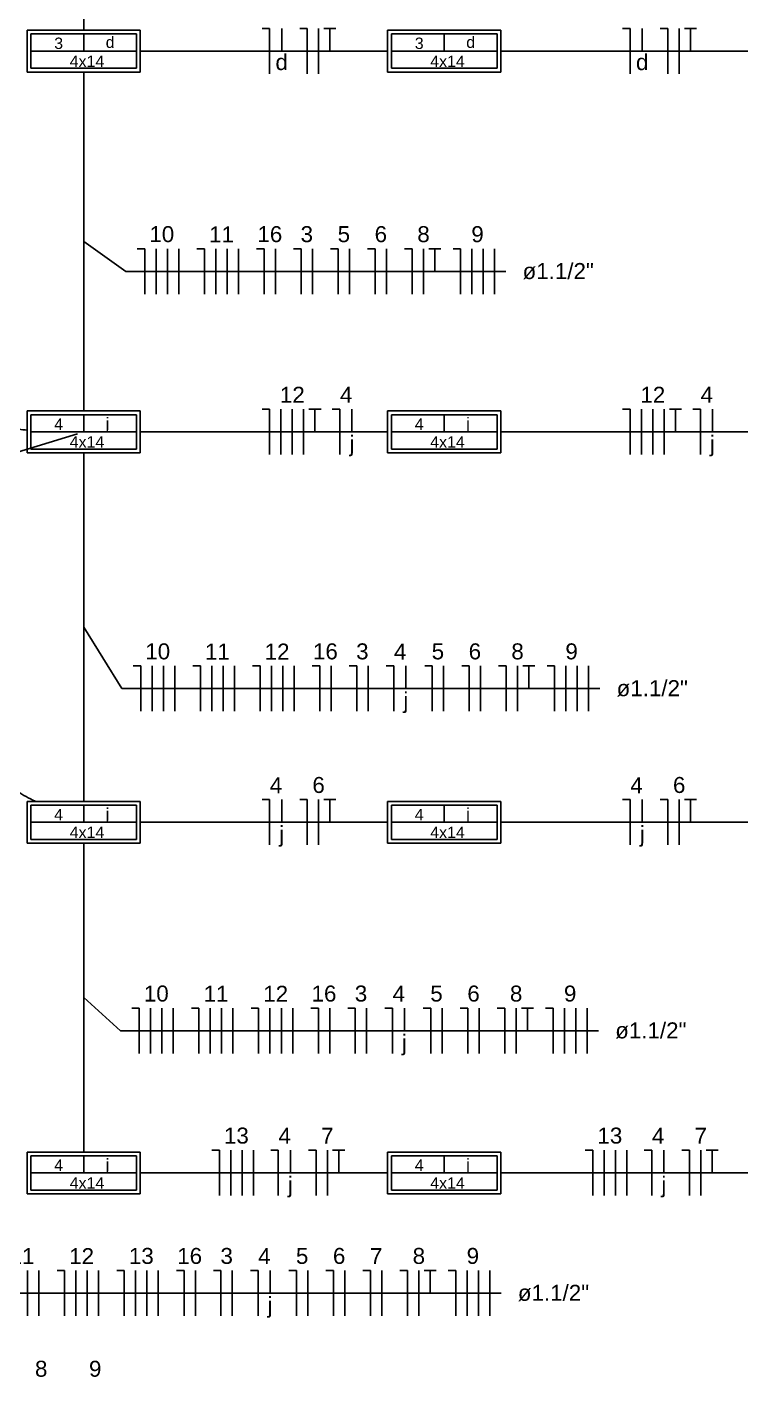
# Model space of a CAD drawing. Extents: x -47 to 87, y -70 to 0.
# Drawn here: x -20.36 to -9.23, y -49.19 to -28.34 of the extents above; entities that cross this region are included whole.
import ezdxf

# ---------------------------------------------------------------- set-up
doc = ezdxf.new("R2010")
doc.units = 0
doc.header["$MEASUREMENT"] = 0
for name, color, linetype in [('EL-CONDUTOS', 4, 'CONTINUOUS'), ('EL-FIOS', 9, 'CONTINUOUS'), ('EL-TEXTOS_FIOS', 7, 'CONTINUOUS'), ('EL-TEXTOS_PONTOS', 3, 'CONTINUOUS'), ('P-SIMBOL', 3, 'CONTINUOUS')]:
    doc.layers.add(name, color=color, linetype=linetype)
doc.styles.add('ARIAL', font='')
doc.styles.get('ARIAL').set_extended_font_data('Arial')

msp = doc.modelspace()

# ---------------------------------------------------------------- linework, layer by layer
at = {"layer": 'EL-CONDUTOS'}
msp.add_line((-19.579, -34.623), (-21.163, -35.112), dxfattribs=at)
at = {"layer": 'EL-CONDUTOS', "linetype": 'CONTINUOUS'}
for points, knots in [([(-19.483, -28.393), (-19.483, -28.319), (-19.483, -28.175), (-19.483, -27.965), (-19.483, -27.768), (-19.483, -27.582), (-19.483, -27.406), (-19.483, -27.239), (-19.483, -27.081), (-19.483, -26.93), (-19.483, -26.786), (-19.483, -26.647), (-19.483, -26.513), (-19.483, -26.383), (-19.483, -26.255), (-19.483, -26.13), (-19.483, -26.005), (-19.483, -25.88), (-19.483, -25.755), (-19.483, -25.627), (-19.483, -25.497), (-19.483, -25.363), (-19.483, -25.224), (-19.483, -25.08), (-19.483, -24.929), (-19.483, -24.771), (-19.483, -24.604), (-19.483, -24.428), (-19.483, -24.242), (-19.483, -24.045), (-19.483, -23.835), (-19.483, -23.691), (-19.483, -23.617)], [0, 0, 0, 0, 0.222149, 0.43127, 0.628294, 0.814151, 0.989772, 1.156087, 1.314027, 1.464523, 1.608504, 1.746902, 1.880647, 2.01067, 2.1379, 2.263269, 2.387708, 2.512146, 2.637514, 2.764743, 2.894764, 3.028506, 3.166901, 3.310879, 3.46137, 3.619306, 3.785615, 3.96123, 4.147081, 4.344098, 4.553212, 4.775352, 4.775352, 4.775352, 4.775352]), ([(-14.793, -28.713), (-14.848, -28.713), (-14.955, -28.713), (-15.112, -28.713), (-15.262, -28.713), (-15.405, -28.713), (-15.542, -28.713), (-15.674, -28.713), (-15.8, -28.713), (-15.922, -28.713), (-16.041, -28.713), (-16.156, -28.713), (-16.268, -28.713), (-16.378, -28.713), (-16.486, -28.713), (-16.593, -28.713), (-16.7, -28.713), (-16.807, -28.713), (-16.914, -28.713), (-17.022, -28.713), (-17.132, -28.713), (-17.244, -28.713), (-17.359, -28.713), (-17.478, -28.713), (-17.6, -28.713), (-17.726, -28.713), (-17.858, -28.713), (-17.995, -28.713), (-18.138, -28.713), (-18.288, -28.713), (-18.445, -28.713), (-18.552, -28.713), (-18.607, -28.713)], [0, 0, 0, 0, 0.164499, 0.321262, 0.470842, 0.613789, 0.750659, 0.882002, 1.008371, 1.13032, 1.248401, 1.363166, 1.475168, 1.58496, 1.693093, 1.800122, 1.906598, 2.013074, 2.120102, 2.228236, 2.338028, 2.45003, 2.564795, 2.682875, 2.804824, 2.931194, 3.062537, 3.199406, 3.342354, 3.491933, 3.648696, 3.813196, 3.813196, 3.813196, 3.813196]), ([(-9.227, -28.713), (-9.282, -28.713), (-9.389, -28.713), (-9.546, -28.713), (-9.695, -28.713), (-9.838, -28.713), (-9.976, -28.713), (-10.107, -28.713), (-10.234, -28.713), (-10.356, -28.713), (-10.474, -28.713), (-10.589, -28.713), (-10.701, -28.713), (-10.811, -28.713), (-10.919, -28.713), (-11.027, -28.713), (-11.133, -28.713), (-11.24, -28.713), (-11.347, -28.713), (-11.456, -28.713), (-11.565, -28.713), (-11.678, -28.713), (-11.793, -28.713), (-11.911, -28.713), (-12.033, -28.713), (-12.16, -28.713), (-12.291, -28.713), (-12.428, -28.713), (-12.571, -28.713), (-12.721, -28.713), (-12.878, -28.713), (-12.985, -28.713), (-13.04, -28.713)], [0, 0, 0, 0, 0.1645, 0.321263, 0.470842, 0.61379, 0.75066, 0.882004, 1.008374, 1.130324, 1.248405, 1.363171, 1.475174, 1.584967, 1.693102, 1.800132, 1.90661, 2.013088, 2.120119, 2.228255, 2.338049, 2.450054, 2.564822, 2.682906, 2.804859, 2.931233, 3.06258, 3.199454, 3.342406, 3.491991, 3.648759, 3.813264, 3.813264, 3.813264, 3.813264]), ([(-19.483, -34.273), (-19.483, -34.191), (-19.483, -34.033), (-19.483, -33.803), (-19.483, -33.586), (-19.483, -33.381), (-19.483, -33.188), (-19.483, -33.005), (-19.483, -32.832), (-19.483, -32.666), (-19.483, -32.508), (-19.483, -32.356), (-19.483, -32.21), (-19.483, -32.067), (-19.483, -31.927), (-19.483, -31.79), (-19.483, -31.654), (-19.483, -31.517), (-19.483, -31.38), (-19.483, -31.24), (-19.483, -31.098), (-19.483, -30.951), (-19.483, -30.799), (-19.483, -30.641), (-19.483, -30.476), (-19.483, -30.302), (-19.483, -30.119), (-19.483, -29.926), (-19.483, -29.721), (-19.483, -29.504), (-19.483, -29.274), (-19.483, -29.116), (-19.483, -29.034)], [0, 0, 0, 0, 0.244482, 0.47451, 0.691117, 0.895335, 1.088197, 1.270734, 1.44398, 1.608966, 1.766725, 1.918289, 2.064691, 2.206963, 2.346138, 2.483248, 2.619325, 2.755402, 2.892511, 3.031684, 3.173955, 3.320354, 3.471915, 3.629671, 3.794652, 3.967893, 4.150425, 4.34328, 4.547492, 4.764092, 4.994112, 5.238586, 5.238586, 5.238586, 5.238586]), ([(-20.355, -34.568), (-20.4, -34.563), (-20.486, -34.554), (-20.613, -34.537), (-20.733, -34.518), (-20.847, -34.495), (-20.956, -34.47), (-21.059, -34.443), (-21.157, -34.412), (-21.25, -34.379), (-21.338, -34.344), (-21.422, -34.305), (-21.502, -34.265), (-21.577, -34.221), (-21.649, -34.176), (-21.717, -34.128), (-21.782, -34.077), (-21.844, -34.024), (-21.903, -33.969), (-21.96, -33.911), (-22.014, -33.851), (-22.066, -33.789), (-22.116, -33.725), (-22.165, -33.658), (-22.212, -33.589), (-22.258, -33.518), (-22.304, -33.445), (-22.348, -33.37), (-22.392, -33.293), (-22.436, -33.214), (-22.48, -33.133), (-22.51, -33.078), (-22.524, -33.05)], [0, 0, 0, 0, 0.133419, 0.260811, 0.38251, 0.49886, 0.610214, 0.716934, 0.81939, 0.91796, 1.013029, 1.104986, 1.19422, 1.281123, 1.366079, 1.449466, 1.531648, 1.612977, 1.693783, 1.774376, 1.855044, 1.93605, 2.017633, 2.100009, 2.183371, 2.267893, 2.353728, 2.441015, 2.529878, 2.620428, 2.712768, 2.806995, 2.806995, 2.806995, 2.806995]), ([(-18.607, -34.594), (-18.552, -34.594), (-18.445, -34.594), (-18.288, -34.594), (-18.138, -34.594), (-17.995, -34.594), (-17.858, -34.594), (-17.726, -34.594), (-17.6, -34.594), (-17.478, -34.594), (-17.359, -34.594), (-17.244, -34.594), (-17.132, -34.594), (-17.022, -34.594), (-16.914, -34.594), (-16.807, -34.594), (-16.7, -34.594), (-16.593, -34.594), (-16.486, -34.594), (-16.378, -34.594), (-16.268, -34.594), (-16.156, -34.594), (-16.041, -34.594), (-15.922, -34.594), (-15.8, -34.594), (-15.674, -34.594), (-15.542, -34.594), (-15.405, -34.594), (-15.262, -34.594), (-15.112, -34.594), (-14.955, -34.594), (-14.848, -34.594), (-14.793, -34.594)], [0, 0, 0, 0, 0.164499, 0.321262, 0.470842, 0.613789, 0.750659, 0.882002, 1.008371, 1.13032, 1.248401, 1.363166, 1.475168, 1.58496, 1.693093, 1.800122, 1.906598, 2.013074, 2.120102, 2.228236, 2.338028, 2.45003, 2.564795, 2.682875, 2.804824, 2.931194, 3.062537, 3.199406, 3.342354, 3.491933, 3.648696, 3.813196, 3.813196, 3.813196, 3.813196]), ([(-13.04, -34.594), (-12.985, -34.594), (-12.878, -34.594), (-12.721, -34.594), (-12.571, -34.594), (-12.428, -34.594), (-12.291, -34.594), (-12.16, -34.594), (-12.033, -34.594), (-11.911, -34.594), (-11.793, -34.594), (-11.678, -34.594), (-11.565, -34.594), (-11.456, -34.594), (-11.347, -34.594), (-11.24, -34.594), (-11.133, -34.594), (-11.027, -34.594), (-10.919, -34.594), (-10.811, -34.594), (-10.701, -34.594), (-10.589, -34.594), (-10.474, -34.594), (-10.356, -34.594), (-10.234, -34.594), (-10.107, -34.594), (-9.976, -34.594), (-9.838, -34.594), (-9.695, -34.594), (-9.546, -34.594), (-9.389, -34.594), (-9.282, -34.594), (-9.227, -34.594)], [0, 0, 0, 0, 0.164505, 0.321274, 0.470858, 0.613811, 0.750684, 0.882032, 1.008405, 1.130358, 1.248442, 1.36321, 1.475215, 1.585009, 1.693145, 1.800176, 1.906654, 2.013132, 2.120162, 2.228297, 2.33809, 2.450093, 2.564859, 2.682941, 2.80489, 2.931261, 3.062604, 3.199474, 3.342422, 3.492001, 3.648765, 3.813264, 3.813264, 3.813264, 3.813264]), ([(-19.483, -40.305), (-19.483, -40.221), (-19.483, -40.058), (-19.483, -39.821), (-19.483, -39.597), (-19.483, -39.387), (-19.483, -39.188), (-19.483, -39), (-19.483, -38.821), (-19.483, -38.651), (-19.483, -38.488), (-19.483, -38.332), (-19.483, -38.181), (-19.483, -38.034), (-19.483, -37.891), (-19.483, -37.75), (-19.483, -37.609), (-19.483, -37.469), (-19.483, -37.328), (-19.483, -37.184), (-19.483, -37.038), (-19.483, -36.887), (-19.483, -36.731), (-19.483, -36.568), (-19.483, -36.398), (-19.483, -36.219), (-19.483, -36.031), (-19.483, -35.832), (-19.483, -35.621), (-19.483, -35.398), (-19.483, -35.161), (-19.483, -34.998), (-19.483, -34.914)], [0, 0, 0, 0, 0.251883, 0.488835, 0.711923, 0.922212, 1.12077, 1.308663, 1.486957, 1.656719, 1.819015, 1.974912, 2.125477, 2.271775, 2.414873, 2.555838, 2.695737, 2.835635, 2.976599, 3.119696, 3.265992, 3.416554, 3.572448, 3.73474, 3.904498, 4.082787, 4.270675, 4.469227, 4.679509, 4.90259, 5.139534, 5.391409, 5.391409, 5.391409, 5.391409]), ([(-20.233, -40.301), (-20.28, -40.277), (-20.371, -40.23), (-20.502, -40.155), (-20.627, -40.08), (-20.746, -40.003), (-20.858, -39.926), (-20.964, -39.847), (-21.065, -39.767), (-21.161, -39.686), (-21.251, -39.604), (-21.337, -39.522), (-21.418, -39.438), (-21.495, -39.353), (-21.568, -39.268), (-21.638, -39.182), (-21.705, -39.095), (-21.768, -39.007), (-21.829, -38.919), (-21.888, -38.83), (-21.945, -38.74), (-22, -38.65), (-22.053, -38.559), (-22.105, -38.468), (-22.157, -38.377), (-22.208, -38.284), (-22.258, -38.192), (-22.309, -38.099), (-22.36, -38.006), (-22.412, -37.912), (-22.465, -37.818), (-22.501, -37.756), (-22.519, -37.724)], [0, 0, 0, 0, 0.15676, 0.307872, 0.45371, 0.594644, 0.731044, 0.863271, 0.991684, 1.11663, 1.238447, 1.357462, 1.473988, 1.588323, 1.70075, 1.811533, 1.92092, 2.029141, 2.136409, 2.242918, 2.348849, 2.454365, 2.559617, 2.664745, 2.769879, 2.875142, 2.980649, 3.086515, 3.192853, 3.299775, 3.407398, 3.515847, 3.515847, 3.515847, 3.515847]), ([(-14.793, -40.625), (-14.848, -40.625), (-14.955, -40.625), (-15.112, -40.625), (-15.262, -40.625), (-15.405, -40.625), (-15.542, -40.625), (-15.674, -40.625), (-15.8, -40.625), (-15.922, -40.625), (-16.041, -40.625), (-16.156, -40.625), (-16.268, -40.625), (-16.378, -40.625), (-16.486, -40.625), (-16.593, -40.625), (-16.7, -40.625), (-16.807, -40.625), (-16.914, -40.625), (-17.022, -40.625), (-17.132, -40.625), (-17.244, -40.625), (-17.359, -40.625), (-17.478, -40.625), (-17.6, -40.625), (-17.726, -40.625), (-17.858, -40.625), (-17.995, -40.625), (-18.138, -40.625), (-18.288, -40.625), (-18.445, -40.625), (-18.552, -40.625), (-18.607, -40.625)], [0, 0, 0, 0, 0.164499, 0.321262, 0.470842, 0.613789, 0.750659, 0.882002, 1.008371, 1.13032, 1.248401, 1.363166, 1.475168, 1.58496, 1.693093, 1.800122, 1.906598, 2.013074, 2.120102, 2.228236, 2.338028, 2.45003, 2.564795, 2.682875, 2.804824, 2.931194, 3.062537, 3.199406, 3.342354, 3.491933, 3.648696, 3.813196, 3.813196, 3.813196, 3.813196]), ([(-9.227, -40.625), (-9.282, -40.625), (-9.389, -40.625), (-9.546, -40.625), (-9.695, -40.625), (-9.838, -40.625), (-9.976, -40.625), (-10.107, -40.625), (-10.234, -40.625), (-10.356, -40.625), (-10.474, -40.625), (-10.589, -40.625), (-10.701, -40.625), (-10.811, -40.625), (-10.919, -40.625), (-11.027, -40.625), (-11.133, -40.625), (-11.24, -40.625), (-11.347, -40.625), (-11.456, -40.625), (-11.565, -40.625), (-11.678, -40.625), (-11.793, -40.625), (-11.911, -40.625), (-12.033, -40.625), (-12.16, -40.625), (-12.291, -40.625), (-12.428, -40.625), (-12.571, -40.625), (-12.721, -40.625), (-12.878, -40.625), (-12.985, -40.625), (-13.04, -40.625)], [0, 0, 0, 0, 0.1645, 0.321263, 0.470842, 0.61379, 0.75066, 0.882004, 1.008374, 1.130324, 1.248405, 1.363171, 1.475174, 1.584967, 1.693102, 1.800132, 1.90661, 2.013088, 2.120119, 2.228255, 2.338049, 2.450054, 2.564822, 2.682906, 2.804859, 2.931233, 3.06258, 3.199454, 3.342406, 3.491991, 3.648759, 3.813264, 3.813264, 3.813264, 3.813264]), ([(-19.483, -45.721), (-19.483, -45.647), (-19.483, -45.503), (-19.483, -45.294), (-19.483, -45.096), (-19.483, -44.91), (-19.483, -44.734), (-19.483, -44.568), (-19.483, -44.409), (-19.483, -44.259), (-19.483, -44.114), (-19.483, -43.976), (-19.483, -43.842), (-19.483, -43.711), (-19.483, -43.584), (-19.483, -43.458), (-19.483, -43.333), (-19.483, -43.209), (-19.483, -43.083), (-19.483, -42.955), (-19.483, -42.825), (-19.483, -42.691), (-19.483, -42.552), (-19.483, -42.408), (-19.483, -42.257), (-19.483, -42.099), (-19.483, -41.932), (-19.483, -41.756), (-19.483, -41.57), (-19.483, -41.373), (-19.483, -41.163), (-19.483, -41.02), (-19.483, -40.946)], [0, 0, 0, 0, 0.222149, 0.43127, 0.628294, 0.814151, 0.989772, 1.156087, 1.314027, 1.464523, 1.608504, 1.746902, 1.880647, 2.01067, 2.1379, 2.263269, 2.387708, 2.512146, 2.637514, 2.764743, 2.894764, 3.028506, 3.166901, 3.310879, 3.46137, 3.619306, 3.785615, 3.96123, 4.147081, 4.344098, 4.553212, 4.775352, 4.775352, 4.775352, 4.775352]), ([(-18.607, -46.042), (-18.552, -46.042), (-18.445, -46.042), (-18.288, -46.042), (-18.138, -46.042), (-17.995, -46.042), (-17.858, -46.042), (-17.726, -46.042), (-17.6, -46.042), (-17.478, -46.042), (-17.359, -46.042), (-17.244, -46.042), (-17.132, -46.042), (-17.022, -46.042), (-16.914, -46.042), (-16.807, -46.042), (-16.7, -46.042), (-16.593, -46.042), (-16.486, -46.042), (-16.378, -46.042), (-16.268, -46.042), (-16.156, -46.042), (-16.041, -46.042), (-15.922, -46.042), (-15.8, -46.042), (-15.674, -46.042), (-15.542, -46.042), (-15.405, -46.042), (-15.262, -46.042), (-15.112, -46.042), (-14.955, -46.042), (-14.848, -46.042), (-14.793, -46.042)], [0, 0, 0, 0, 0.164499, 0.321262, 0.470842, 0.613789, 0.750659, 0.882002, 1.008371, 1.13032, 1.248401, 1.363166, 1.475168, 1.58496, 1.693093, 1.800122, 1.906598, 2.013074, 2.120102, 2.228236, 2.338028, 2.45003, 2.564795, 2.682875, 2.804824, 2.931194, 3.062537, 3.199406, 3.342354, 3.491933, 3.648696, 3.813196, 3.813196, 3.813196, 3.813196]), ([(-13.04, -46.042), (-12.985, -46.042), (-12.878, -46.042), (-12.721, -46.042), (-12.571, -46.042), (-12.428, -46.042), (-12.291, -46.042), (-12.16, -46.042), (-12.033, -46.042), (-11.911, -46.042), (-11.793, -46.042), (-11.678, -46.042), (-11.565, -46.042), (-11.456, -46.042), (-11.347, -46.042), (-11.24, -46.042), (-11.133, -46.042), (-11.027, -46.042), (-10.919, -46.042), (-10.811, -46.042), (-10.701, -46.042), (-10.589, -46.042), (-10.474, -46.042), (-10.356, -46.042), (-10.234, -46.042), (-10.107, -46.042), (-9.976, -46.042), (-9.838, -46.042), (-9.695, -46.042), (-9.546, -46.042), (-9.389, -46.042), (-9.282, -46.042), (-9.227, -46.042)], [0, 0, 0, 0, 0.164505, 0.321274, 0.470858, 0.613811, 0.750684, 0.882032, 1.008405, 1.130358, 1.248442, 1.36321, 1.475215, 1.585009, 1.693145, 1.800176, 1.906654, 2.013132, 2.120162, 2.228297, 2.33809, 2.450093, 2.564859, 2.682941, 2.80489, 2.931261, 3.062604, 3.199474, 3.342422, 3.492001, 3.648765, 3.813264, 3.813264, 3.813264, 3.813264])]:
    msp.add_open_spline(points, degree=3, knots=knots, dxfattribs=at)
at = {"layer": 'EL-FIOS'}
for p, q in [((-16.729, -28.363), (-16.613, -28.363)), ((-16.613, -29.063), (-16.613, -28.363)), ((-16.426, -28.713), (-16.426, -28.363)), ((-16.148, -28.363), (-16.031, -28.363)), ((-16.031, -29.063), (-16.031, -28.363)), ((-15.856, -29.063), (-15.856, -28.363)), ((-15.774, -28.363), (-15.588, -28.363)), ((-15.681, -28.713), (-15.681, -28.363)), ((-11.162, -28.363), (-11.046, -28.363)), ((-11.046, -29.063), (-11.046, -28.363)), ((-10.86, -28.713), (-10.86, -28.363)), ((-10.581, -28.363), (-10.464, -28.363)), ((-10.464, -29.063), (-10.464, -28.363)), ((-10.289, -29.063), (-10.289, -28.363)), ((-10.207, -28.363), (-10.021, -28.363)), ((-10.114, -28.713), (-10.114, -28.363)), ((-18.656, -31.766), (-18.539, -31.766)), ((-18.539, -32.466), (-18.539, -31.766)), ((-18.364, -32.466), (-18.364, -31.766)), ((-18.189, -32.466), (-18.189, -31.766)), ((-18.014, -32.466), (-18.014, -31.766)), ((-17.735, -31.766), (-17.618, -31.766)), ((-17.618, -32.466), (-17.618, -31.766)), ((-17.443, -32.466), (-17.443, -31.766)), ((-17.268, -32.466), (-17.268, -31.766)), ((-17.093, -32.466), (-17.093, -31.766)), ((-16.813, -31.766), (-16.697, -31.766)), ((-16.697, -32.466), (-16.697, -31.766)), ((-16.521, -32.466), (-16.521, -31.766)), ((-16.242, -31.766), (-16.125, -31.766)), ((-16.125, -32.466), (-16.125, -31.766)), ((-15.95, -32.466), (-15.95, -31.766)), ((-15.67, -31.766), (-15.554, -31.766)), ((-15.554, -32.466), (-15.554, -31.766)), ((-15.379, -32.466), (-15.379, -31.766)), ((-15.099, -31.766), (-14.982, -31.766)), ((-14.982, -32.466), (-14.982, -31.766)), ((-14.807, -32.466), (-14.807, -31.766)), ((-14.528, -31.766), (-14.411, -31.766)), ((-14.411, -32.466), (-14.411, -31.766)), ((-14.236, -32.466), (-14.236, -31.766)), ((-14.154, -31.766), (-13.968, -31.766)), ((-14.061, -32.116), (-14.061, -31.766)), ((-13.781, -31.766), (-13.665, -31.766)), ((-13.665, -32.466), (-13.665, -31.766)), ((-13.49, -32.466), (-13.49, -31.766)), ((-13.315, -32.466), (-13.315, -31.766)), ((-13.14, -32.466), (-13.14, -31.766)), ((-16.729, -34.244), (-16.613, -34.244)), ((-16.613, -34.944), (-16.613, -34.244)), ((-16.438, -34.944), (-16.438, -34.244)), ((-16.262, -34.944), (-16.262, -34.244)), ((-16.087, -34.944), (-16.087, -34.244)), ((-16.006, -34.244), (-15.819, -34.244)), ((-15.912, -34.594), (-15.912, -34.244)), ((-15.645, -34.244), (-15.528, -34.244)), ((-15.528, -34.944), (-15.528, -34.244)), ((-15.342, -34.594), (-15.342, -34.244)), ((-11.162, -34.244), (-11.046, -34.244)), ((-11.046, -34.944), (-11.046, -34.244)), ((-10.871, -34.944), (-10.871, -34.244)), ((-10.696, -34.944), (-10.696, -34.244)), ((-10.521, -34.944), (-10.521, -34.244)), ((-10.439, -34.244), (-10.252, -34.244)), ((-10.346, -34.594), (-10.346, -34.244)), ((-10.079, -34.244), (-9.962, -34.244)), ((-9.962, -34.944), (-9.962, -34.244)), ((-9.775, -34.594), (-9.775, -34.244)), ((-18.719, -38.211), (-18.603, -38.211)), ((-18.603, -38.911), (-18.603, -38.211)), ((-18.428, -38.911), (-18.428, -38.211)), ((-18.253, -38.911), (-18.253, -38.211)), ((-18.078, -38.911), (-18.078, -38.211)), ((-17.798, -38.211), (-17.681, -38.211)), ((-17.681, -38.911), (-17.681, -38.211)), ((-17.506, -38.911), (-17.506, -38.211)), ((-17.331, -38.911), (-17.331, -38.211)), ((-17.156, -38.911), (-17.156, -38.211)), ((-16.877, -38.211), (-16.76, -38.211)), ((-16.76, -38.911), (-16.76, -38.211)), ((-16.585, -38.911), (-16.585, -38.211)), ((-16.41, -38.911), (-16.41, -38.211)), ((-16.235, -38.911), (-16.235, -38.211)), ((-15.955, -38.211), (-15.839, -38.211)), ((-15.839, -38.911), (-15.839, -38.211)), ((-15.664, -38.911), (-15.664, -38.211)), ((-15.384, -38.211), (-15.267, -38.211)), ((-15.267, -38.911), (-15.267, -38.211)), ((-15.092, -38.911), (-15.092, -38.211)), ((-14.812, -38.211), (-14.696, -38.211)), ((-14.696, -38.911), (-14.696, -38.211)), ((-14.509, -38.561), (-14.509, -38.211)), ((-14.218, -38.211), (-14.102, -38.211)), ((-14.102, -38.911), (-14.102, -38.211)), ((-13.927, -38.911), (-13.927, -38.211)), ((-13.647, -38.211), (-13.53, -38.211)), ((-13.53, -38.911), (-13.53, -38.211)), ((-13.355, -38.911), (-13.355, -38.211)), ((-13.076, -38.211), (-12.959, -38.211)), ((-12.959, -38.911), (-12.959, -38.211)), ((-12.784, -38.911), (-12.784, -38.211)), ((-12.702, -38.211), (-12.516, -38.211)), ((-12.609, -38.561), (-12.609, -38.211)), ((-12.329, -38.211), (-12.213, -38.211)), ((-12.213, -38.911), (-12.213, -38.211)), ((-12.038, -38.911), (-12.038, -38.211)), ((-11.863, -38.911), (-11.863, -38.211)), ((-11.688, -38.911), (-11.688, -38.211)), ((-16.729, -40.275), (-16.613, -40.275)), ((-16.613, -40.975), (-16.613, -40.275)), ((-16.426, -40.625), (-16.426, -40.275)), ((-16.148, -40.275), (-16.031, -40.275)), ((-16.031, -40.975), (-16.031, -40.275)), ((-15.856, -40.975), (-15.856, -40.275)), ((-15.774, -40.275), (-15.588, -40.275)), ((-15.681, -40.625), (-15.681, -40.275)), ((-11.162, -40.275), (-11.046, -40.275)), ((-11.046, -40.975), (-11.046, -40.275)), ((-10.86, -40.625), (-10.86, -40.275)), ((-10.581, -40.275), (-10.464, -40.275)), ((-10.464, -40.975), (-10.464, -40.275)), ((-10.289, -40.975), (-10.289, -40.275)), ((-10.207, -40.275), (-10.021, -40.275)), ((-10.114, -40.625), (-10.114, -40.275)), ((-18.741, -43.497), (-18.624, -43.497)), ((-18.624, -44.197), (-18.624, -43.497)), ((-18.449, -44.197), (-18.449, -43.497)), ((-18.274, -44.197), (-18.274, -43.497)), ((-18.099, -44.197), (-18.099, -43.497)), ((-17.82, -43.497), (-17.703, -43.497)), ((-17.703, -44.197), (-17.703, -43.497)), ((-17.528, -44.197), (-17.528, -43.497)), ((-17.353, -44.197), (-17.353, -43.497)), ((-17.178, -44.197), (-17.178, -43.497)), ((-16.898, -43.497), (-16.782, -43.497)), ((-16.782, -44.197), (-16.782, -43.497)), ((-16.607, -44.197), (-16.607, -43.497)), ((-16.431, -44.197), (-16.431, -43.497)), ((-16.256, -44.197), (-16.256, -43.497)), ((-15.977, -43.497), (-15.86, -43.497)), ((-15.86, -44.197), (-15.86, -43.497)), ((-15.685, -44.197), (-15.685, -43.497)), ((-15.405, -43.497), (-15.289, -43.497)), ((-15.289, -44.197), (-15.289, -43.497)), ((-15.114, -44.197), (-15.114, -43.497)), ((-14.834, -43.497), (-14.717, -43.497)), ((-14.717, -44.197), (-14.717, -43.497)), ((-14.531, -43.847), (-14.531, -43.497)), ((-14.24, -43.497), (-14.123, -43.497)), ((-14.123, -44.197), (-14.123, -43.497)), ((-13.948, -44.197), (-13.948, -43.497)), ((-13.669, -43.497), (-13.552, -43.497)), ((-13.552, -44.197), (-13.552, -43.497)), ((-13.377, -44.197), (-13.377, -43.497)), ((-13.097, -43.497), (-12.981, -43.497)), ((-12.981, -44.197), (-12.981, -43.497)), ((-12.806, -44.197), (-12.806, -43.497)), ((-12.724, -43.497), (-12.537, -43.497)), ((-12.631, -43.847), (-12.631, -43.497)), ((-12.351, -43.497), (-12.234, -43.497)), ((-12.234, -44.197), (-12.234, -43.497)), ((-12.059, -44.197), (-12.059, -43.497)), ((-11.884, -44.197), (-11.884, -43.497)), ((-11.709, -44.197), (-11.709, -43.497)), ((-17.504, -45.692), (-17.387, -45.692)), ((-17.387, -46.392), (-17.387, -45.692)), ((-17.212, -46.392), (-17.212, -45.692)), ((-17.037, -46.392), (-17.037, -45.692)), ((-16.862, -46.392), (-16.862, -45.692)), ((-16.595, -45.692), (-16.478, -45.692)), ((-16.478, -46.392), (-16.478, -45.692)), ((-16.292, -46.042), (-16.292, -45.692)), ((-16.013, -45.692), (-15.896, -45.692)), ((-15.896, -46.392), (-15.896, -45.692)), ((-15.721, -46.392), (-15.721, -45.692)), ((-15.64, -45.692), (-15.453, -45.692)), ((-15.546, -46.042), (-15.546, -45.692)), ((-11.738, -45.692), (-11.621, -45.692)), ((-11.621, -46.392), (-11.621, -45.692)), ((-11.446, -46.392), (-11.446, -45.692)), ((-11.271, -46.392), (-11.271, -45.692)), ((-11.096, -46.392), (-11.096, -45.692)), ((-10.829, -45.692), (-10.712, -45.692)), ((-10.712, -46.392), (-10.712, -45.692)), ((-10.526, -46.042), (-10.526, -45.692)), ((-10.247, -45.692), (-10.13, -45.692)), ((-10.13, -46.392), (-10.13, -45.692)), ((-9.956, -46.392), (-9.956, -45.692)), ((-9.874, -45.692), (-9.687, -45.692)), ((-9.78, -46.042), (-9.78, -45.692)), ((-20.348, -48.251), (-20.348, -47.55)), ((-20.173, -48.251), (-20.173, -47.55)), ((-19.894, -47.55), (-19.777, -47.55)), ((-19.777, -48.251), (-19.777, -47.55)), ((-19.602, -48.251), (-19.602, -47.55)), ((-19.427, -48.251), (-19.427, -47.55)), ((-19.252, -48.251), (-19.252, -47.55)), ((-18.972, -47.55), (-18.856, -47.55)), ((-18.856, -48.251), (-18.856, -47.55)), ((-18.681, -48.251), (-18.681, -47.55)), ((-18.506, -48.251), (-18.506, -47.55)), ((-18.331, -48.251), (-18.331, -47.55)), ((-18.051, -47.55), (-17.934, -47.55)), ((-17.934, -48.251), (-17.934, -47.55)), ((-17.759, -48.251), (-17.759, -47.55)), ((-17.48, -47.55), (-17.363, -47.55)), ((-17.363, -48.251), (-17.363, -47.55)), ((-17.188, -48.251), (-17.188, -47.55)), ((-16.908, -47.55), (-16.791, -47.55)), ((-16.791, -48.251), (-16.791, -47.55)), ((-16.605, -47.901), (-16.605, -47.55)), ((-16.314, -47.55), (-16.197, -47.55)), ((-16.197, -48.251), (-16.197, -47.55)), ((-16.022, -48.251), (-16.022, -47.55)), ((-15.743, -47.55), (-15.626, -47.55)), ((-15.626, -48.251), (-15.626, -47.55)), ((-15.451, -48.251), (-15.451, -47.55)), ((-15.171, -47.55), (-15.055, -47.55)), ((-15.055, -48.251), (-15.055, -47.55)), ((-14.88, -48.251), (-14.88, -47.55)), ((-14.6, -47.55), (-14.483, -47.55)), ((-14.483, -48.251), (-14.483, -47.55)), ((-14.308, -48.251), (-14.308, -47.55)), ((-14.227, -47.55), (-14.04, -47.55)), ((-14.133, -47.901), (-14.133, -47.55)), ((-13.854, -47.55), (-13.737, -47.55)), ((-13.737, -48.251), (-13.737, -47.55)), ((-13.562, -48.251), (-13.562, -47.55)), ((-13.387, -48.251), (-13.387, -47.55)), ((-13.212, -48.251), (-13.212, -47.55))]:
    msp.add_line(p, q, dxfattribs=at)
at = {"layer": 'EL-TEXTOS_FIOS'}
for p, q in [((-19.483, -31.654), (-18.831, -32.116)), ((-18.831, -32.116), (-12.965, -32.116)), ((-19.483, -37.609), (-18.894, -38.561)), ((-18.894, -38.561), (-11.513, -38.561)), ((-19.483, -43.333), (-18.916, -43.847)), ((-18.916, -43.847), (-11.534, -43.847)), ((-21.911, -47.901), (-13.037, -47.901))]:
    msp.add_line(p, q, dxfattribs=at)
at = {"layer": 'P-SIMBOL'}
for p, q in [((-20.357, -28.391), (-18.61, -28.391)), ((-20.357, -28.391), (-20.357, -29.036)), ((-20.299, -28.448), (-18.667, -28.448)), ((-20.299, -28.448), (-20.299, -28.978)), ((-19.483, -28.713), (-19.483, -28.448)), ((-18.667, -28.448), (-18.667, -28.978)), ((-18.61, -28.391), (-18.61, -29.036)), ((-14.79, -28.391), (-13.043, -28.391)), ((-14.79, -28.391), (-14.79, -29.036)), ((-14.733, -28.448), (-13.101, -28.448)), ((-14.733, -28.448), (-14.733, -28.978)), ((-13.917, -28.713), (-13.917, -28.448)), ((-13.101, -28.448), (-13.101, -28.978)), ((-13.043, -28.391), (-13.043, -29.036)), ((-20.299, -28.713), (-18.667, -28.713)), ((-14.733, -28.713), (-13.101, -28.713)), ((-20.299, -28.978), (-18.667, -28.978)), ((-14.733, -28.978), (-13.101, -28.978)), ((-20.357, -29.036), (-18.61, -29.036)), ((-14.79, -29.036), (-13.043, -29.036)), ((-20.357, -34.271), (-18.61, -34.271)), ((-20.357, -34.271), (-20.357, -34.916)), ((-20.299, -34.329), (-18.667, -34.329)), ((-20.299, -34.329), (-20.299, -34.859)), ((-19.483, -34.594), (-19.483, -34.329)), ((-18.667, -34.329), (-18.667, -34.859)), ((-18.61, -34.271), (-18.61, -34.916)), ((-14.79, -34.271), (-13.043, -34.271)), ((-14.79, -34.271), (-14.79, -34.916)), ((-14.733, -34.329), (-13.101, -34.329)), ((-14.733, -34.329), (-14.733, -34.859)), ((-13.917, -34.594), (-13.917, -34.329)), ((-13.101, -34.329), (-13.101, -34.859)), ((-13.043, -34.271), (-13.043, -34.916)), ((-20.299, -34.594), (-18.667, -34.594)), ((-14.733, -34.594), (-13.101, -34.594)), ((-20.357, -34.916), (-18.61, -34.916)), ((-20.299, -34.859), (-18.667, -34.859)), ((-14.79, -34.916), (-13.043, -34.916)), ((-14.733, -34.859), (-13.101, -34.859)), ((-20.357, -40.303), (-18.61, -40.303)), ((-20.357, -40.303), (-20.357, -40.947)), ((-20.299, -40.36), (-18.667, -40.36)), ((-20.299, -40.36), (-20.299, -40.89)), ((-19.483, -40.625), (-19.483, -40.36)), ((-18.667, -40.36), (-18.667, -40.89)), ((-18.61, -40.303), (-18.61, -40.947)), ((-14.79, -40.303), (-13.043, -40.303)), ((-14.79, -40.303), (-14.79, -40.947)), ((-14.733, -40.36), (-13.101, -40.36)), ((-14.733, -40.36), (-14.733, -40.89)), ((-13.917, -40.625), (-13.917, -40.36)), ((-13.101, -40.36), (-13.101, -40.89)), ((-13.043, -40.303), (-13.043, -40.947)), ((-20.299, -40.625), (-18.667, -40.625)), ((-14.733, -40.625), (-13.101, -40.625)), ((-20.357, -40.947), (-18.61, -40.947)), ((-20.299, -40.89), (-18.667, -40.89)), ((-14.79, -40.947), (-13.043, -40.947)), ((-14.733, -40.89), (-13.101, -40.89)), ((-20.357, -45.719), (-18.61, -45.719)), ((-20.357, -45.719), (-20.357, -46.364)), ((-20.299, -45.777), (-18.667, -45.777)), ((-20.299, -45.777), (-20.299, -46.307)), ((-19.483, -46.042), (-19.483, -45.777)), ((-18.667, -45.777), (-18.667, -46.307)), ((-18.61, -45.719), (-18.61, -46.364)), ((-14.79, -45.719), (-13.043, -45.719)), ((-14.79, -45.719), (-14.79, -46.364)), ((-14.733, -45.777), (-13.101, -45.777)), ((-14.733, -45.777), (-14.733, -46.307)), ((-13.917, -46.042), (-13.917, -45.777)), ((-13.101, -45.777), (-13.101, -46.307)), ((-13.043, -45.719), (-13.043, -46.364)), ((-20.299, -46.042), (-18.667, -46.042)), ((-14.733, -46.042), (-13.101, -46.042)), ((-20.357, -46.364), (-18.61, -46.364)), ((-20.299, -46.307), (-18.667, -46.307)), ((-14.79, -46.364), (-13.043, -46.364)), ((-14.733, -46.307), (-13.101, -46.307))]:
    msp.add_line(p, q, dxfattribs=at)

# ---------------------------------------------------------------- texts
at = {"layer": 'EL-TEXTOS_FIOS', "style": 'ARIAL'}
for s, insert, char_height, width, attachment_point in [('d', (-16.426, -29.009), 0.247, 0.29652, 8), ('d', (-10.86, -29.009), 0.247, 0.29652, 8), ('10', (-18.277, -31.667), 0.2471, 0.59304, 8), ('11', (-17.355, -31.667), 0.2471, 0.59304, 8), ('16', (-16.609, -31.667), 0.2471, 0.59304, 8), ('3', (-16.038, -31.667), 0.247, 0.29652, 8), ('5', (-15.466, -31.667), 0.247, 0.29652, 8), ('6', (-14.895, -31.667), 0.247, 0.29652, 8), ('8', (-14.236, -31.667), 0.247, 0.29652, 8), ('9', (-13.402, -31.667), 0.247, 0.29652, 8), ('ø1.1/2"', (-12.707, -32.24), 0.2471, 2.07564, 7), ('12', (-16.262, -34.145), 0.2471, 0.59304, 8), ('4', (-15.43, -34.145), 0.247, 0.29652, 8), ('12', (-10.696, -34.145), 0.2471, 0.59304, 8), ('4', (-9.863, -34.145), 0.247, 0.29652, 8), ('j', (-15.342, -34.972), 0.247, 0.29652, 8), ('j', (-9.775, -34.972), 0.247, 0.29652, 8), ('10', (-18.34, -38.112), 0.2471, 0.59304, 8), ('11', (-17.419, -38.112), 0.2471, 0.59304, 8), ('12', (-16.497, -38.112), 0.2471, 0.59304, 8), ('16', (-15.751, -38.112), 0.2471, 0.59304, 8), ('3', (-15.18, -38.112), 0.247, 0.29652, 8), ('4', (-14.597, -38.112), 0.247, 0.29652, 8), ('5', (-14.014, -38.112), 0.247, 0.29652, 8), ('6', (-13.443, -38.112), 0.247, 0.29652, 8), ('8', (-12.784, -38.112), 0.247, 0.29652, 8), ('9', (-11.95, -38.112), 0.247, 0.29652, 8), ('ø1.1/2"', (-11.255, -38.684), 0.2471, 2.07564, 7), ('j', (-14.509, -38.939), 0.247, 0.29652, 8), ('4', (-16.514, -40.176), 0.247, 0.29652, 8), ('6', (-15.856, -40.176), 0.247, 0.29652, 8), ('4', (-10.947, -40.176), 0.247, 0.29652, 8), ('6', (-10.289, -40.176), 0.247, 0.29652, 8), ('j', (-16.426, -41.003), 0.247, 0.29652, 8), ('j', (-10.86, -41.003), 0.247, 0.29652, 8), ('10', (-18.362, -43.398), 0.2471, 0.59304, 8), ('11', (-17.44, -43.398), 0.2471, 0.59304, 8), ('12', (-16.519, -43.398), 0.2471, 0.59304, 8), ('16', (-15.773, -43.398), 0.2471, 0.59304, 8), ('3', (-15.201, -43.398), 0.247, 0.29652, 8), ('4', (-14.618, -43.398), 0.247, 0.29652, 8), ('5', (-14.036, -43.398), 0.247, 0.29652, 8), ('6', (-13.464, -43.398), 0.247, 0.29652, 8), ('8', (-12.806, -43.398), 0.247, 0.29652, 8), ('9', (-11.972, -43.398), 0.247, 0.29652, 8), ('ø1.1/2"', (-11.277, -43.97), 0.2471, 2.07564, 7), ('j', (-14.531, -44.225), 0.247, 0.29652, 8), ('13', (-17.125, -45.592), 0.2471, 0.59304, 8), ('4', (-16.379, -45.592), 0.247, 0.29652, 8), ('7', (-15.721, -45.592), 0.247, 0.29652, 8), ('13', (-11.359, -45.592), 0.2471, 0.59304, 8), ('4', (-10.613, -45.592), 0.247, 0.29652, 8), ('7', (-9.956, -45.592), 0.247, 0.29652, 8), ('j', (-16.292, -46.42), 0.247, 0.29652, 8), ('j', (-10.526, -46.42), 0.247, 0.29652, 8), ('11', (-20.436, -47.451), 0.2471, 0.59304, 8), ('12', (-19.515, -47.451), 0.2471, 0.59304, 8), ('13', (-18.593, -47.451), 0.2471, 0.59304, 8), ('16', (-17.847, -47.451), 0.2471, 0.59304, 8), ('3', (-17.275, -47.451), 0.247, 0.29652, 8), ('4', (-16.693, -47.451), 0.247, 0.29652, 8), ('5', (-16.11, -47.451), 0.247, 0.29652, 8), ('6', (-15.539, -47.451), 0.247, 0.29652, 8), ('7', (-14.967, -47.451), 0.247, 0.29652, 8), ('8', (-14.308, -47.451), 0.247, 0.29652, 8), ('9', (-13.474, -47.451), 0.247, 0.29652, 8), ('j', (-16.605, -48.279), 0.247, 0.29652, 8), ('ø1.1/2"', (-12.78, -48.024), 0.2471, 2.07564, 7), ('8', (-20.139, -49.194), 0.247, 0.29652, 8), ('9', (-19.305, -49.194), 0.247, 0.29652, 8)]:
    msp.add_mtext(s, dxfattribs=dict(at, insert=insert, char_height=char_height, width=width, attachment_point=attachment_point))
at = {"layer": 'EL-TEXTOS_PONTOS', "attachment_point": 7, "style": 'ARIAL'}
for s, insert, char_height, width in [('3', (-19.938, -28.682), 0.176, 0.2118), ('d', (-19.143, -28.665), 0.176, 0.2118), ('3', (-14.371, -28.682), 0.176, 0.2118), ('d', (-13.576, -28.665), 0.176, 0.2118), ('4x14', (-19.699, -28.958), 0.1765, 0.8472), ('4x14', (-14.133, -28.958), 0.1765, 0.8472), ('4', (-19.938, -34.563), 0.176, 0.2118), ('j', (-19.143, -34.604), 0.176, 0.2118), ('4', (-14.371, -34.563), 0.176, 0.2118), ('j', (-13.576, -34.604), 0.176, 0.2118), ('4x14', (-19.699, -34.838), 0.1765, 0.8472), ('4x14', (-14.133, -34.838), 0.1765, 0.8472), ('4', (-19.938, -40.594), 0.176, 0.2118), ('j', (-19.143, -40.635), 0.176, 0.2118), ('4', (-14.371, -40.594), 0.176, 0.2118), ('j', (-13.576, -40.635), 0.176, 0.2118), ('4x14', (-19.699, -40.869), 0.1765, 0.8472), ('4x14', (-14.133, -40.869), 0.1765, 0.8472), ('4', (-19.938, -46.01), 0.176, 0.2118), ('j', (-19.143, -46.052), 0.176, 0.2118), ('4', (-14.371, -46.01), 0.176, 0.2118), ('j', (-13.576, -46.052), 0.176, 0.2118), ('4x14', (-19.699, -46.286), 0.1765, 0.8472), ('4x14', (-14.133, -46.286), 0.1765, 0.8472)]:
    msp.add_mtext(s, dxfattribs=dict(at, insert=insert, char_height=char_height, width=width))

doc.saveas('drawing.dxf')
